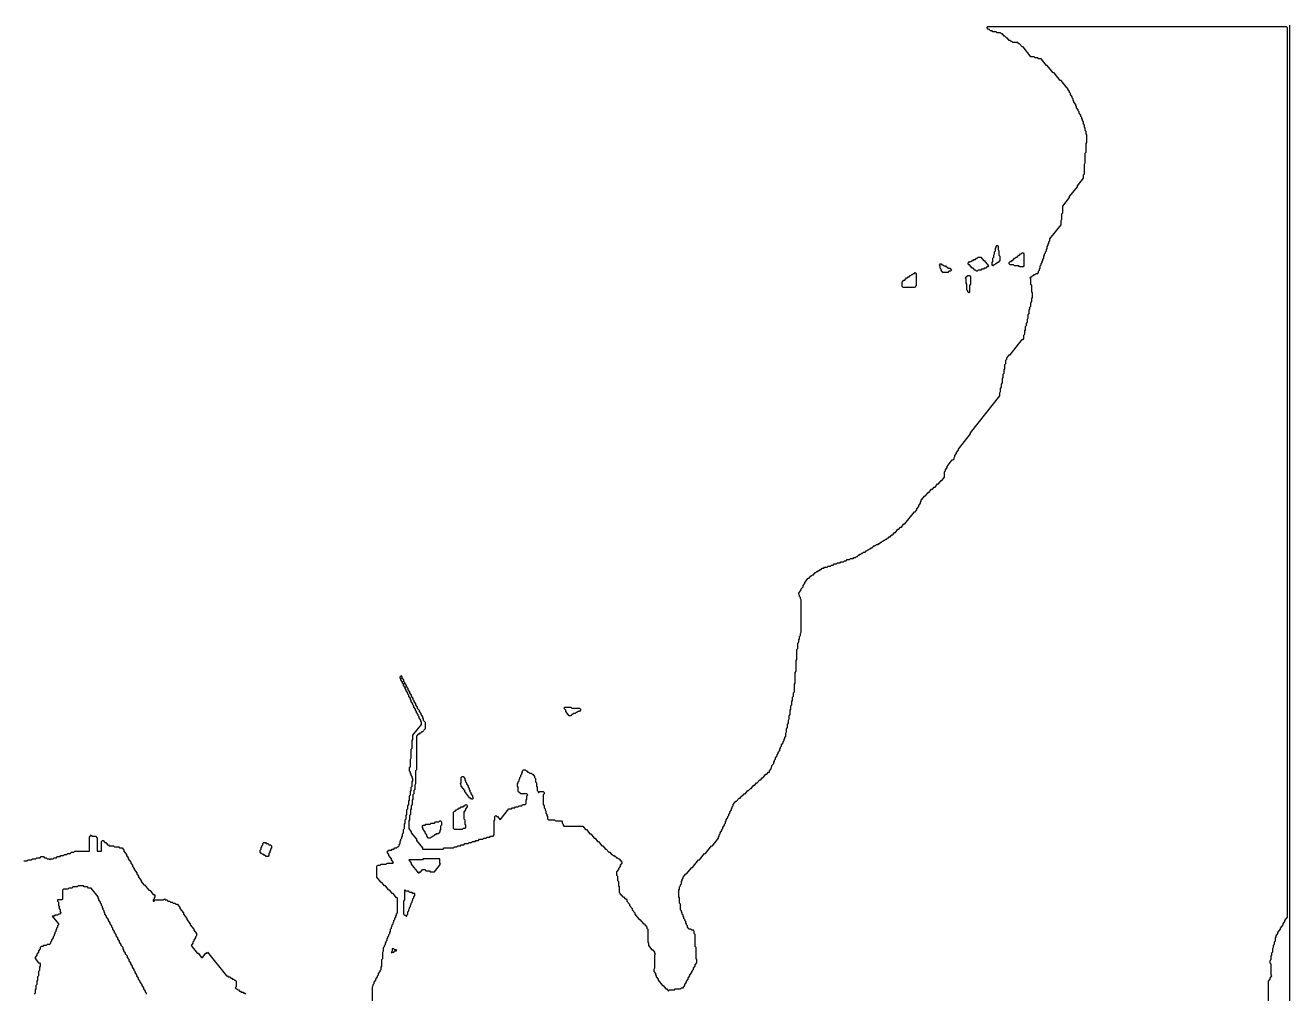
# Model space of a CAD drawing. Header units: metres. Extents: x 0 to 0.609, y 0 to 0.432.
# Drawn here: x 0.3279 to 0.6095, y 0.2159 to 0.4316 of the extents above; entities that cross this region are included whole.
import ezdxf

# ---------------------------------------------------------------- set-up
doc = ezdxf.new("R2010")
doc.units = ezdxf.units.M
doc.layers.add('Contours', color=7, linetype='Continuous')

msp = doc.modelspace()

# ---------------------------------------------------------------- linework, layer by layer
at = {"layer": 'Contours'}
for points in [[(0.18177, 0.00024), (0.60949, 0.00024), (0.60949, 0.4316)], [(0.40524, 0.21411), (0.40524, 0.21749), (0.40543, 0.21773), (0.40543, 0.21797), (0.40562, 0.21821), (0.40562, 0.21846), (0.40601, 0.21894), (0.40601, 0.21918), (0.40639, 0.21966), (0.40639, 0.2199), (0.40658, 0.22014), (0.40658, 0.22039), (0.40697, 0.22087), (0.40697, 0.22111), (0.40716, 0.22135), (0.40716, 0.22183), (0.40735, 0.22208), (0.40735, 0.22352), (0.40754, 0.22377), (0.40754, 0.22521), (0.40774, 0.22546), (0.40774, 0.22618), (0.40793, 0.22642), (0.40793, 0.22666), (0.40812, 0.2269), (0.40812, 0.22715), (0.40831, 0.22739), (0.40831, 0.22763), (0.4085, 0.22787), (0.4085, 0.22811), (0.4087, 0.22835), (0.4087, 0.22859), (0.40889, 0.22883), (0.40889, 0.22908), (0.40908, 0.22932), (0.40908, 0.22956), (0.40927, 0.2298), (0.40927, 0.23028), (0.40946, 0.23052), (0.40946, 0.23077), (0.40966, 0.23101), (0.40966, 0.23125), (0.40985, 0.23149), (0.40985, 0.23173), (0.41004, 0.23197), (0.41004, 0.23221), (0.41023, 0.23246), (0.41023, 0.2327), (0.41043, 0.23294), (0.41043, 0.23318), (0.41062, 0.23342), (0.41062, 0.23366), (0.41081, 0.2339), (0.41081, 0.23728), (0.41062, 0.23728), (0.40985, 0.23825), (0.40966, 0.23825), (0.40908, 0.23897), (0.40889, 0.23897), (0.40812, 0.23994), (0.40793, 0.23994), (0.40735, 0.24066), (0.40716, 0.24066), (0.4062, 0.24187), (0.4062, 0.24428), (0.40639, 0.24453), (0.40697, 0.24453), (0.40716, 0.24477), (0.40831, 0.24477), (0.4085, 0.24501), (0.40985, 0.24501), (0.40985, 0.24525), (0.40946, 0.24573), (0.40946, 0.24597), (0.40889, 0.2467), (0.40889, 0.24694), (0.4085, 0.24742), (0.40889, 0.2479), (0.40946, 0.2479), (0.40966, 0.24815), (0.41004, 0.24815), (0.41023, 0.24839), (0.41062, 0.24839), (0.41081, 0.24863), (0.411, 0.24863), (0.41119, 0.24887), (0.41119, 0.24911), (0.41139, 0.24935), (0.41139, 0.24984), (0.41158, 0.25008), (0.41158, 0.25032), (0.41177, 0.25056), (0.41177, 0.2508), (0.41196, 0.25104), (0.41196, 0.25153), (0.41216, 0.25177), (0.41216, 0.25249), (0.41235, 0.25273), (0.41235, 0.2537), (0.41254, 0.25394), (0.41254, 0.25466), (0.41273, 0.2549), (0.41273, 0.25563), (0.41292, 0.25587), (0.41292, 0.25684), (0.41312, 0.25708), (0.41312, 0.2578), (0.41331, 0.25804), (0.41331, 0.25877), (0.4135, 0.25901), (0.4135, 0.25997), (0.41369, 0.26022), (0.41369, 0.26094), (0.41388, 0.26118), (0.41388, 0.2619), (0.41408, 0.26215), (0.41408, 0.26311), (0.41427, 0.26335), (0.41427, 0.26384), (0.41408, 0.26408), (0.41408, 0.26432), (0.41388, 0.26456), (0.41388, 0.2648), (0.41369, 0.26504), (0.41369, 0.26528), (0.4135, 0.26553), (0.4135, 0.26625), (0.41369, 0.26649), (0.41369, 0.26818), (0.41388, 0.26842), (0.41388, 0.27035), (0.41408, 0.27059), (0.41408, 0.27228), (0.41427, 0.27253), (0.41427, 0.27349), (0.41619, 0.27591), (0.41619, 0.27639), (0.416, 0.27663), (0.416, 0.27687), (0.41561, 0.27735), (0.41561, 0.2776), (0.41542, 0.27784), (0.41542, 0.27808), (0.41504, 0.27856), (0.41504, 0.2788), (0.41485, 0.27904), (0.41485, 0.27928), (0.41446, 0.27977), (0.41446, 0.28001), (0.41427, 0.28025), (0.41427, 0.28049), (0.41388, 0.28097), (0.41388, 0.28122), (0.41369, 0.28146), (0.41369, 0.2817), (0.41331, 0.28218), (0.41331, 0.28242), (0.41312, 0.28266), (0.41312, 0.28291), (0.41273, 0.28339), (0.41273, 0.28363), (0.41254, 0.28387), (0.41254, 0.28411), (0.41273, 0.28435), (0.41312, 0.28387), (0.41312, 0.28363), (0.4135, 0.28315), (0.4135, 0.28291), (0.41388, 0.28242), (0.41388, 0.28218), (0.41427, 0.2817), (0.41427, 0.28146), (0.41446, 0.28122), (0.41446, 0.28097), (0.41485, 0.28049), (0.41485, 0.28025), (0.41523, 0.27977), (0.41523, 0.27953), (0.41561, 0.27904), (0.41561, 0.2788), (0.416, 0.27832), (0.416, 0.27808), (0.41638, 0.2776), (0.41638, 0.27735), (0.41657, 0.27711), (0.41657, 0.27687), (0.41696, 0.27639), (0.41696, 0.27494), (0.41638, 0.27422), (0.41619, 0.27422), (0.416, 0.27397), (0.41581, 0.27397), (0.41561, 0.27373), (0.41542, 0.27373), (0.41504, 0.27325), (0.41504, 0.26577), (0.41485, 0.26553), (0.41485, 0.26263), (0.41465, 0.26239), (0.41465, 0.26142), (0.41446, 0.26118), (0.41446, 0.26046), (0.41427, 0.26022), (0.41427, 0.25925), (0.41408, 0.25901), (0.41408, 0.25804), (0.41388, 0.2578), (0.41388, 0.25708), (0.41369, 0.25684), (0.41369, 0.25587), (0.4135, 0.25563), (0.4135, 0.25466), (0.41331, 0.25442), (0.41331, 0.25273), (0.41388, 0.25201), (0.41388, 0.25177), (0.41504, 0.25032), (0.41504, 0.25008), (0.41638, 0.24839), (0.41638, 0.24815), (0.42099, 0.24815), (0.42119, 0.24839), (0.4233, 0.24839), (0.42349, 0.24863), (0.42407, 0.24863), (0.42426, 0.24887), (0.42484, 0.24887), (0.42503, 0.24911), (0.42561, 0.24911), (0.4258, 0.24935), (0.42657, 0.24935), (0.42676, 0.24959), (0.42733, 0.24959), (0.42753, 0.24984), (0.4281, 0.24984), (0.4283, 0.25008), (0.42887, 0.25008), (0.42906, 0.25032), (0.42983, 0.25032), (0.43002, 0.25056), (0.4306, 0.25056), (0.43079, 0.2508), (0.43137, 0.2508), (0.43156, 0.25104), (0.43214, 0.25104), (0.43233, 0.25128), (0.43233, 0.25442), (0.43252, 0.25466), (0.43252, 0.25539), (0.43271, 0.25563), (0.43291, 0.25539), (0.4331, 0.25539), (0.43368, 0.25466), (0.4356, 0.25708), (0.43617, 0.25708), (0.43637, 0.25732), (0.43694, 0.25732), (0.43713, 0.25756), (0.43771, 0.25756), (0.4379, 0.2578), (0.43848, 0.2578), (0.43867, 0.25804), (0.43925, 0.25804), (0.43944, 0.25828), (0.43944, 0.25901), (0.43963, 0.25925), (0.43963, 0.25997), (0.43982, 0.26022), (0.43963, 0.26046), (0.43829, 0.26046), (0.43809, 0.2607), (0.4379, 0.2607), (0.43771, 0.26094), (0.43771, 0.2619), (0.43752, 0.26215), (0.43752, 0.26263), (0.43771, 0.26287), (0.43771, 0.26311), (0.4379, 0.26335), (0.4379, 0.26359), (0.43809, 0.26384), (0.43809, 0.26408), (0.43829, 0.26432), (0.43829, 0.26456), (0.43848, 0.2648), (0.43848, 0.26504), (0.43867, 0.26528), (0.43867, 0.26553), (0.43886, 0.26577), (0.43925, 0.26577), (0.43944, 0.26553), (0.43963, 0.26553), (0.43982, 0.26528), (0.44002, 0.26528), (0.44021, 0.26504), (0.44059, 0.26504), (0.44078, 0.2648), (0.44098, 0.2648), (0.44136, 0.26432), (0.44136, 0.26408), (0.44155, 0.26384), (0.44155, 0.26311), (0.44175, 0.26287), (0.44175, 0.26215), (0.44194, 0.2619), (0.44194, 0.26118), (0.44213, 0.26094), (0.44213, 0.2607), (0.44232, 0.2607), (0.44251, 0.26094), (0.44328, 0.26094), (0.44347, 0.2607), (0.44347, 0.26046), (0.44328, 0.26022), (0.44328, 0.25804), (0.44347, 0.2578), (0.44347, 0.25732), (0.44367, 0.25708), (0.44367, 0.25684), (0.44386, 0.25659), (0.44386, 0.25611), (0.44405, 0.25587), (0.44405, 0.25563), (0.44424, 0.25539), (0.44424, 0.2549), (0.44444, 0.25466), (0.44578, 0.25466), (0.44597, 0.25442), (0.44732, 0.25442), (0.44751, 0.25418), (0.44751, 0.25394), (0.4477, 0.2537), (0.4477, 0.25346), (0.44789, 0.25321), (0.45212, 0.25321), (0.4527, 0.25249), (0.45289, 0.25249), (0.45366, 0.25153), (0.45385, 0.25153), (0.45462, 0.25056), (0.45481, 0.25056), (0.45539, 0.24984), (0.45558, 0.24984), (0.45635, 0.24887), (0.45654, 0.24887), (0.45712, 0.24815), (0.45731, 0.24815), (0.45789, 0.24742), (0.45808, 0.24742), (0.45846, 0.24694), (0.45865, 0.24694), (0.45885, 0.2467), (0.45904, 0.2467), (0.45923, 0.24646), (0.45942, 0.24646), (0.45962, 0.24621), (0.45981, 0.24621), (0.46, 0.24597), (0.46019, 0.24597), (0.46077, 0.24525), (0.46077, 0.24501), (0.46038, 0.24453), (0.46038, 0.24428), (0.46, 0.2438), (0.46, 0.24356), (0.45962, 0.24308), (0.45962, 0.24235), (0.45981, 0.24211), (0.45981, 0.24115), (0.46, 0.2409), (0.46, 0.23994), (0.46019, 0.2397), (0.46019, 0.23849), (0.46038, 0.23825), (0.46038, 0.23801), (0.46058, 0.23801), (0.46096, 0.23752), (0.46115, 0.23752), (0.46154, 0.23704), (0.46173, 0.23704), (0.46192, 0.2368), (0.46192, 0.23656), (0.4625, 0.23584), (0.4625, 0.23559), (0.46307, 0.23487), (0.46307, 0.23463), (0.46365, 0.2339), (0.46365, 0.23366), (0.46461, 0.23246), (0.4648, 0.23246), (0.46557, 0.23149), (0.46576, 0.23149), (0.46634, 0.23077), (0.46634, 0.23052), (0.46653, 0.23028), (0.46653, 0.22739), (0.46672, 0.22715), (0.46672, 0.22666), (0.46749, 0.2257), (0.46769, 0.2257), (0.46807, 0.22521), (0.46807, 0.22497), (0.46826, 0.22473), (0.46807, 0.22449), (0.46807, 0.22159), (0.46788, 0.22135), (0.46788, 0.22087), (0.46826, 0.22039), (0.46826, 0.22014), (0.46845, 0.2199), (0.46845, 0.21966), (0.46884, 0.21918), (0.46884, 0.21894), (0.4698, 0.21773), (0.46999, 0.21773), (0.47057, 0.21701), (0.47076, 0.21701), (0.47114, 0.21652), (0.47134, 0.21677), (0.47249, 0.21677), (0.47268, 0.21701), (0.47383, 0.21701), (0.47403, 0.21725), (0.47441, 0.21725), (0.47479, 0.21773), (0.47479, 0.21797), (0.47518, 0.21846), (0.47518, 0.2187), (0.47556, 0.21918), (0.47556, 0.21942), (0.47595, 0.2199), (0.47595, 0.22014), (0.47633, 0.22063), (0.47633, 0.22087), (0.47672, 0.22135), (0.47672, 0.22159), (0.4771, 0.22208), (0.4771, 0.22232), (0.47748, 0.2228), (0.47748, 0.22352), (0.47729, 0.22377), (0.47729, 0.22618), (0.4771, 0.22642), (0.4771, 0.22908), (0.47691, 0.22932), (0.47691, 0.2298), (0.47672, 0.23004), (0.47633, 0.23004), (0.47614, 0.23028), (0.47576, 0.23028), (0.47537, 0.23077), (0.47537, 0.23101), (0.47518, 0.23125), (0.47518, 0.23149), (0.47499, 0.23173), (0.47499, 0.23197), (0.47479, 0.23221), (0.47479, 0.23246), (0.4746, 0.2327), (0.4746, 0.23294), (0.47441, 0.23318), (0.47441, 0.23342), (0.47422, 0.23366), (0.47422, 0.2339), (0.47403, 0.23415), (0.47403, 0.23439), (0.47383, 0.23463), (0.47383, 0.23584), (0.47364, 0.23608), (0.47364, 0.23728), (0.47345, 0.23752), (0.47345, 0.23897), (0.47364, 0.23921), (0.47364, 0.2397), (0.47383, 0.23994), (0.47383, 0.24018), (0.47403, 0.24042), (0.47403, 0.2409), (0.47422, 0.24115), (0.47422, 0.24139), (0.47441, 0.24163), (0.47441, 0.24187), (0.47499, 0.24259), (0.47518, 0.24259), (0.47633, 0.24404), (0.47652, 0.24404), (0.47787, 0.24573), (0.47806, 0.24573), (0.47921, 0.24718), (0.47941, 0.24718), (0.48075, 0.24887), (0.48094, 0.24887), (0.48229, 0.25056), (0.48229, 0.2508), (0.48248, 0.25104), (0.48248, 0.25128), (0.48267, 0.25153), (0.48267, 0.25177), (0.48306, 0.25225), (0.48306, 0.25249), (0.48325, 0.25273), (0.48325, 0.25297), (0.48363, 0.25346), (0.48363, 0.2537), (0.48383, 0.25394), (0.48383, 0.25418), (0.48402, 0.25442), (0.48402, 0.25466), (0.4844, 0.25515), (0.4844, 0.25539), (0.48459, 0.25563), (0.48459, 0.25587), (0.48479, 0.25611), (0.48479, 0.25635), (0.48517, 0.25684), (0.48517, 0.25708), (0.48536, 0.25732), (0.48536, 0.25756), (0.48556, 0.2578), (0.48556, 0.25804), (0.48613, 0.25877), (0.48632, 0.25877), (0.4869, 0.25949), (0.48709, 0.25949), (0.48748, 0.25997), (0.48767, 0.25997), (0.48805, 0.26046), (0.48825, 0.26046), (0.48882, 0.26118), (0.48901, 0.26118), (0.4894, 0.26166), (0.48959, 0.26166), (0.49017, 0.26239), (0.49036, 0.26239), (0.49074, 0.26287), (0.49094, 0.26287), (0.49151, 0.26359), (0.4917, 0.26359), (0.49209, 0.26408), (0.49228, 0.26408), (0.49286, 0.2648), (0.49305, 0.2648), (0.49343, 0.26528), (0.49363, 0.26528), (0.49363, 0.26553), (0.49401, 0.26601), (0.49401, 0.26625), (0.4942, 0.26649), (0.4942, 0.26673), (0.49459, 0.26722), (0.49459, 0.26746), (0.49478, 0.2677), (0.49478, 0.26794), (0.49497, 0.26818), (0.49497, 0.26842), (0.49535, 0.26891), (0.49535, 0.26915), (0.49555, 0.26939), (0.49555, 0.26963), (0.49593, 0.27011), (0.49593, 0.27035), (0.49612, 0.27059), (0.49612, 0.27084), (0.49632, 0.27108), (0.49632, 0.27132), (0.4967, 0.2718), (0.4967, 0.27204), (0.49689, 0.27228), (0.49689, 0.27253), (0.49708, 0.27277), (0.49708, 0.27301), (0.49728, 0.27325), (0.49728, 0.27397), (0.49747, 0.27422), (0.49747, 0.27494), (0.49766, 0.27518), (0.49766, 0.27591), (0.49785, 0.27615), (0.49785, 0.27687), (0.49804, 0.27711), (0.49804, 0.27784), (0.49824, 0.27808), (0.49824, 0.27904), (0.49843, 0.27928), (0.49843, 0.28001), (0.49862, 0.28025), (0.49862, 0.28097), (0.49881, 0.28122), (0.49881, 0.28194), (0.49901, 0.28218), (0.49901, 0.28291), (0.4992, 0.28315), (0.4992, 0.28484), (0.49939, 0.28508), (0.49939, 0.28749), (0.49958, 0.28773), (0.49958, 0.29015), (0.49977, 0.29039), (0.49977, 0.29256), (0.49997, 0.2928), (0.49997, 0.29401), (0.50016, 0.29425), (0.50016, 0.29473), (0.50035, 0.29497), (0.50035, 0.29546), (0.50054, 0.2957), (0.50054, 0.29618), (0.50073, 0.29642), (0.50073, 0.30366), (0.50054, 0.30391), (0.50054, 0.30415), (0.50035, 0.30439), (0.50035, 0.30463), (0.50016, 0.30487), (0.50016, 0.30511), (0.50073, 0.30584), (0.50073, 0.30608), (0.50112, 0.30656), (0.50112, 0.3068), (0.5015, 0.30729), (0.5015, 0.30753), (0.50227, 0.30849), (0.50246, 0.30849), (0.50285, 0.30898), (0.50304, 0.30898), (0.50323, 0.30922), (0.50342, 0.30922), (0.50381, 0.3097), (0.504, 0.3097), (0.50419, 0.30994), (0.50439, 0.30994), (0.50458, 0.31018), (0.50477, 0.31018), (0.50496, 0.31042), (0.50515, 0.31042), (0.50535, 0.31067), (0.50573, 0.31067), (0.50592, 0.31091), (0.5065, 0.31091), (0.50669, 0.31115), (0.50727, 0.31115), (0.50746, 0.31139), (0.50784, 0.31139), (0.50804, 0.31163), (0.50861, 0.31163), (0.5088, 0.31187), (0.50938, 0.31187), (0.50957, 0.31211), (0.51015, 0.31211), (0.51034, 0.31235), (0.51073, 0.31235), (0.51092, 0.3126), (0.51149, 0.3126), (0.51169, 0.31284), (0.51226, 0.31284), (0.51246, 0.31308), (0.51284, 0.31308), (0.51303, 0.31332), (0.51322, 0.31332), (0.51342, 0.31356), (0.51361, 0.31356), (0.5138, 0.3138), (0.51399, 0.3138), (0.51419, 0.31404), (0.51438, 0.31404), (0.51457, 0.31429), (0.51495, 0.31429), (0.51515, 0.31453), (0.51534, 0.31453), (0.51553, 0.31477), (0.51572, 0.31477), (0.51591, 0.31501), (0.51611, 0.31501), (0.5163, 0.31525), (0.51649, 0.31525), (0.51668, 0.31549), (0.51688, 0.31549), (0.51707, 0.31573), (0.51726, 0.31573), (0.51745, 0.31598), (0.51784, 0.31598), (0.51803, 0.31622), (0.51822, 0.31622), (0.51841, 0.31646), (0.5186, 0.31646), (0.5188, 0.3167), (0.51899, 0.3167), (0.51918, 0.31694), (0.51937, 0.31694), (0.51957, 0.31718), (0.51976, 0.31718), (0.51995, 0.31742), (0.52014, 0.31742), (0.52033, 0.31767), (0.52053, 0.31767), (0.52091, 0.31815), (0.5211, 0.31815), (0.52149, 0.31863), (0.52168, 0.31863), (0.52226, 0.31936), (0.52245, 0.31936), (0.52283, 0.31984), (0.52302, 0.31984), (0.5236, 0.32056), (0.52379, 0.32056), (0.52591, 0.32322), (0.5261, 0.32322), (0.52648, 0.3237), (0.52648, 0.32394), (0.52687, 0.32442), (0.52687, 0.32467), (0.52725, 0.32515), (0.52725, 0.32539), (0.52744, 0.32563), (0.52744, 0.32587), (0.52821, 0.32684), (0.5284, 0.32684), (0.52898, 0.32756), (0.52917, 0.32756), (0.52975, 0.32829), (0.52994, 0.32829), (0.53033, 0.32877), (0.53052, 0.32877), (0.53109, 0.32949), (0.53129, 0.32949), (0.53186, 0.33022), (0.53205, 0.33022), (0.53263, 0.33094), (0.53263, 0.33215), (0.53282, 0.33239), (0.53282, 0.33263), (0.53321, 0.33311), (0.53321, 0.33336), (0.53436, 0.3348), (0.53455, 0.3348), (0.53474, 0.33505), (0.53474, 0.33529), (0.53494, 0.33553), (0.53494, 0.33577), (0.53532, 0.33625), (0.53532, 0.33649), (0.53571, 0.33698), (0.53571, 0.33722), (0.5384, 0.3406), (0.5384, 0.34084), (0.54493, 0.34905), (0.54493, 0.34977), (0.54512, 0.35001), (0.54512, 0.35074), (0.54531, 0.35098), (0.54531, 0.3517), (0.5455, 0.35194), (0.5455, 0.35291), (0.5457, 0.35315), (0.5457, 0.35387), (0.54589, 0.35411), (0.54589, 0.35484), (0.54608, 0.35508), (0.54608, 0.35605), (0.54627, 0.35629), (0.54627, 0.35701), (0.54647, 0.35725), (0.54647, 0.35749), (0.54704, 0.35822), (0.54723, 0.35822), (0.54992, 0.3616), (0.55012, 0.3616), (0.55031, 0.36184), (0.55031, 0.36256), (0.5505, 0.3628), (0.5505, 0.36353), (0.55069, 0.36377), (0.55069, 0.36449), (0.55089, 0.36474), (0.55089, 0.36522), (0.55108, 0.36546), (0.55108, 0.36618), (0.55127, 0.36643), (0.55127, 0.36715), (0.55146, 0.36739), (0.55146, 0.36812), (0.55165, 0.36836), (0.55165, 0.36884), (0.55185, 0.36908), (0.55185, 0.3698), (0.55204, 0.37005), (0.55204, 0.37077), (0.55223, 0.37101), (0.55223, 0.37198), (0.55204, 0.37222), (0.55204, 0.37367), (0.55185, 0.37391), (0.55185, 0.37512), (0.55165, 0.37536), (0.55185, 0.3756), (0.55204, 0.3756), (0.55223, 0.37584), (0.55242, 0.37584), (0.55261, 0.37608), (0.55281, 0.37608), (0.553, 0.37632), (0.55338, 0.37632), (0.55358, 0.37656), (0.55358, 0.37681), (0.55377, 0.37705), (0.55377, 0.37729), (0.55396, 0.37753), (0.55396, 0.37801), (0.55415, 0.37825), (0.55415, 0.37849), (0.55434, 0.37874), (0.55434, 0.37898), (0.55454, 0.37922), (0.55454, 0.37946), (0.55473, 0.3797), (0.55473, 0.38018), (0.55492, 0.38043), (0.55492, 0.38067), (0.55511, 0.38091), (0.55511, 0.38115), (0.5553, 0.38139), (0.5553, 0.38163), (0.5555, 0.38187), (0.5555, 0.38236), (0.55569, 0.3826), (0.55569, 0.38284), (0.55588, 0.38308), (0.55588, 0.38332), (0.55607, 0.38356), (0.55607, 0.38405), (0.55857, 0.38718), (0.55857, 0.38815), (0.55876, 0.38839), (0.55876, 0.3896), (0.55896, 0.38984), (0.55896, 0.39129), (0.56049, 0.39322), (0.56049, 0.39346), (0.56222, 0.39563), (0.56222, 0.39587), (0.56357, 0.39756), (0.56357, 0.39829), (0.56376, 0.39853), (0.56376, 0.4007), (0.56395, 0.40094), (0.56395, 0.40312), (0.56414, 0.40336), (0.56414, 0.40529), (0.56434, 0.40553), (0.56434, 0.40722), (0.56414, 0.40746), (0.56414, 0.40794), (0.56395, 0.40819), (0.56395, 0.40867), (0.56376, 0.40891), (0.56376, 0.40939), (0.56357, 0.40963), (0.56357, 0.41012), (0.56337, 0.41036), (0.56337, 0.4106), (0.56318, 0.41084), (0.56318, 0.41108), (0.56299, 0.41132), (0.56299, 0.41156), (0.56261, 0.41205), (0.56261, 0.41229), (0.56241, 0.41253), (0.56241, 0.41277), (0.56203, 0.41325), (0.56203, 0.4135), (0.56184, 0.41374), (0.56184, 0.41398), (0.56145, 0.41446), (0.56145, 0.4147), (0.56126, 0.41494), (0.56126, 0.41519), (0.56107, 0.41543), (0.56107, 0.41567), (0.56068, 0.41615), (0.56068, 0.41639), (0.56049, 0.41663), (0.56049, 0.41688), (0.56011, 0.41736), (0.56011, 0.4176), (0.55992, 0.4176), (0.55857, 0.41929), (0.55838, 0.41929), (0.55703, 0.42098), (0.55684, 0.42098), (0.5555, 0.42267), (0.5553, 0.42267), (0.55415, 0.42412), (0.55358, 0.42412), (0.55338, 0.42436), (0.55281, 0.42436), (0.55261, 0.4246), (0.55185, 0.4246), (0.55012, 0.42677), (0.54992, 0.42677), (0.54935, 0.4275), (0.54916, 0.4275), (0.54896, 0.42774), (0.54781, 0.42774), (0.54762, 0.42798), (0.54743, 0.42798), (0.54723, 0.42822), (0.54704, 0.42822), (0.54666, 0.4287), (0.54647, 0.4287), (0.54608, 0.42919), (0.54589, 0.42919), (0.5455, 0.42967), (0.54531, 0.42967), (0.54512, 0.42991), (0.54435, 0.42991), (0.54416, 0.43015), (0.54339, 0.43015), (0.5432, 0.43039), (0.54281, 0.43039), (0.54262, 0.43063), (0.54243, 0.43063), (0.54205, 0.43112), (0.54224, 0.43136), (0.60872, 0.43136), (0.60891, 0.43112), (0.60891, 0.23294), (0.60834, 0.23221), (0.60834, 0.23197), (0.60795, 0.23149), (0.60795, 0.23125), (0.60738, 0.23052), (0.60738, 0.23028), (0.6068, 0.22956), (0.6068, 0.22932), (0.60642, 0.22883), (0.60642, 0.22859), (0.60622, 0.22835), (0.60622, 0.22763), (0.60603, 0.22739), (0.60603, 0.2269), (0.60584, 0.22666), (0.60584, 0.22618), (0.60565, 0.22594), (0.60565, 0.22521), (0.60545, 0.22497), (0.60545, 0.22449), (0.60526, 0.22425), (0.60526, 0.22352), (0.60507, 0.22328), (0.60507, 0.2228), (0.60526, 0.22256), (0.60526, 0.22014), (0.60545, 0.2199), (0.60507, 0.21942), (0.60507, 0.21918), (0.60469, 0.2187), (0.60469, 0.21218)], [(0.54416, 0.38236), (0.54435, 0.3826), (0.54454, 0.38236), (0.54454, 0.38163), (0.54474, 0.38139), (0.54474, 0.38043), (0.54493, 0.38018), (0.54493, 0.37922), (0.54454, 0.37874), (0.54435, 0.37874), (0.54416, 0.37849), (0.54397, 0.37849), (0.54378, 0.37825), (0.54358, 0.37825), (0.54339, 0.37801), (0.5432, 0.37825), (0.5432, 0.37874), (0.54339, 0.37898), (0.54339, 0.3797), (0.54358, 0.37994), (0.54358, 0.38043), (0.54378, 0.38067), (0.54378, 0.38115), (0.54397, 0.38139), (0.54397, 0.38187), (0.54416, 0.38212), (0.54416, 0.38236)], [(0.54973, 0.38067), (0.54992, 0.38091), (0.55012, 0.38091), (0.55031, 0.38067), (0.55031, 0.37801), (0.55012, 0.37777), (0.54935, 0.37777), (0.54916, 0.37801), (0.5482, 0.37801), (0.548, 0.37825), (0.54723, 0.37825), (0.54704, 0.37849), (0.54704, 0.37874), (0.54723, 0.37898), (0.54743, 0.37898), (0.54762, 0.37922), (0.54781, 0.37922), (0.5482, 0.3797), (0.54839, 0.3797), (0.54858, 0.37994), (0.54877, 0.37994), (0.54916, 0.38043), (0.54935, 0.38043), (0.54954, 0.38067), (0.54973, 0.38067)], [(0.53148, 0.37825), (0.53167, 0.37849), (0.53186, 0.37849), (0.53205, 0.37825), (0.53225, 0.37825), (0.53244, 0.37801), (0.53282, 0.37801), (0.53302, 0.37777), (0.53321, 0.37777), (0.5334, 0.37753), (0.53378, 0.37753), (0.53417, 0.37705), (0.53398, 0.37681), (0.53359, 0.37681), (0.5334, 0.37656), (0.53225, 0.37656), (0.53186, 0.37705), (0.53186, 0.37729), (0.53167, 0.37753), (0.53167, 0.37801), (0.53148, 0.37825)], [(0.53993, 0.3797), (0.54012, 0.37994), (0.5407, 0.37994), (0.54128, 0.37922), (0.54147, 0.37922), (0.54243, 0.37801), (0.54224, 0.37777), (0.54205, 0.37777), (0.54185, 0.37753), (0.54147, 0.37753), (0.54128, 0.37729), (0.54089, 0.37729), (0.5407, 0.37705), (0.54012, 0.37705), (0.53993, 0.37681), (0.53974, 0.37681), (0.53955, 0.37705), (0.53936, 0.37705), (0.53897, 0.37753), (0.53878, 0.37753), (0.5382, 0.37825), (0.53801, 0.37825), (0.53782, 0.37849), (0.5382, 0.37898), (0.53859, 0.37898), (0.53878, 0.37922), (0.53897, 0.37922), (0.53916, 0.37946), (0.53955, 0.37946), (0.53974, 0.3797), (0.53993, 0.3797)], [(0.52591, 0.37632), (0.5261, 0.37656), (0.52629, 0.37632), (0.52629, 0.37367), (0.52591, 0.37318), (0.52341, 0.37318), (0.52322, 0.37343), (0.52322, 0.37439), (0.5236, 0.37487), (0.52379, 0.37487), (0.52418, 0.37536), (0.52437, 0.37536), (0.52456, 0.3756), (0.52475, 0.3756), (0.52495, 0.37584), (0.52514, 0.37584), (0.52533, 0.37608), (0.52552, 0.37608), (0.52571, 0.37632), (0.52591, 0.37632)], [(0.53763, 0.3756), (0.53782, 0.37584), (0.5382, 0.37584), (0.5384, 0.3756), (0.5384, 0.37391), (0.5382, 0.37367), (0.5382, 0.37222), (0.53801, 0.37198), (0.53782, 0.37222), (0.53782, 0.37246), (0.53763, 0.3727), (0.53763, 0.37391), (0.53743, 0.37415), (0.53743, 0.37512), (0.53724, 0.37536), (0.53743, 0.3756), (0.53763, 0.3756)], [(0.41139, 0.28653), (0.41158, 0.28677), (0.41177, 0.28653), (0.41177, 0.28629), (0.41158, 0.28604), (0.41139, 0.28629), (0.41139, 0.28653)], [(0.41158, 0.28604), (0.41177, 0.28629), (0.41216, 0.2858), (0.41216, 0.28556), (0.41196, 0.28532), (0.41158, 0.2858), (0.41158, 0.28604)], [(0.41196, 0.28532), (0.41216, 0.28556), (0.41235, 0.28532), (0.41235, 0.28508), (0.41216, 0.28484), (0.41196, 0.28508), (0.41196, 0.28532)], [(0.41216, 0.28484), (0.41235, 0.28508), (0.41273, 0.2846), (0.41273, 0.28435), (0.41254, 0.28411), (0.41216, 0.2846), (0.41216, 0.28484)], [(0.44789, 0.27953), (0.44809, 0.27977), (0.44943, 0.27977), (0.44962, 0.27953), (0.45135, 0.27953), (0.45155, 0.27928), (0.45155, 0.27904), (0.45135, 0.2788), (0.45097, 0.2788), (0.45078, 0.27856), (0.45058, 0.27856), (0.45039, 0.27832), (0.45001, 0.27832), (0.44982, 0.27808), (0.44962, 0.27808), (0.44943, 0.27784), (0.44905, 0.27784), (0.44828, 0.2788), (0.44828, 0.27904), (0.44789, 0.27953)], [(0.42503, 0.26408), (0.42522, 0.26432), (0.42541, 0.26432), (0.4258, 0.26384), (0.4258, 0.26359), (0.42599, 0.26335), (0.42599, 0.26311), (0.42618, 0.26287), (0.42618, 0.26263), (0.42657, 0.26215), (0.42657, 0.2619), (0.42676, 0.26166), (0.42676, 0.26142), (0.42695, 0.26118), (0.42695, 0.26094), (0.42714, 0.2607), (0.42714, 0.26046), (0.42753, 0.25997), (0.42753, 0.25973), (0.42772, 0.25949), (0.42753, 0.25925), (0.42733, 0.25925), (0.42714, 0.25949), (0.42695, 0.25949), (0.4258, 0.26094), (0.4258, 0.26118), (0.42503, 0.26215), (0.42503, 0.26239), (0.42484, 0.26263), (0.42503, 0.26287), (0.42503, 0.26408)], [(0.4258, 0.2578), (0.42599, 0.25804), (0.42618, 0.25804), (0.42637, 0.2578), (0.42637, 0.25756), (0.42599, 0.25708), (0.42599, 0.25684), (0.42561, 0.25635), (0.42561, 0.2549), (0.4258, 0.25466), (0.4258, 0.2537), (0.42599, 0.25346), (0.42599, 0.25297), (0.4258, 0.25273), (0.42541, 0.25273), (0.42522, 0.25249), (0.42349, 0.25249), (0.4233, 0.25273), (0.4233, 0.25635), (0.42349, 0.25659), (0.42368, 0.25659), (0.42388, 0.25684), (0.42407, 0.25684), (0.42426, 0.25708), (0.42445, 0.25708), (0.42464, 0.25732), (0.42484, 0.25732), (0.42503, 0.25756), (0.42541, 0.25756), (0.42561, 0.2578), (0.4258, 0.2578)], [(0.42003, 0.25418), (0.42023, 0.25442), (0.42042, 0.25442), (0.42061, 0.25418), (0.42061, 0.25346), (0.42042, 0.25321), (0.42042, 0.25249), (0.42023, 0.25225), (0.42023, 0.25201), (0.41984, 0.25153), (0.41946, 0.25153), (0.41926, 0.25128), (0.41907, 0.25128), (0.41888, 0.25104), (0.41869, 0.25104), (0.4185, 0.2508), (0.4183, 0.2508), (0.41811, 0.25056), (0.41773, 0.25056), (0.41734, 0.25104), (0.41734, 0.25128), (0.41696, 0.25177), (0.41696, 0.25201), (0.41657, 0.25249), (0.41657, 0.25273), (0.41638, 0.25297), (0.41638, 0.25321), (0.41657, 0.25346), (0.41696, 0.25346), (0.41715, 0.2537), (0.41811, 0.2537), (0.4183, 0.25394), (0.41907, 0.25394), (0.41926, 0.25418), (0.42003, 0.25418)], [(0.32761, 0.24549), (0.32838, 0.24549), (0.32857, 0.24573), (0.32934, 0.24573), (0.32953, 0.24597), (0.3303, 0.24597), (0.33049, 0.24621), (0.33126, 0.24621), (0.33145, 0.24646), (0.33203, 0.24646), (0.33222, 0.24621), (0.33261, 0.24621), (0.3328, 0.24597), (0.33318, 0.24597), (0.33337, 0.24573), (0.33357, 0.24597), (0.33414, 0.24597), (0.33434, 0.24621), (0.33491, 0.24621), (0.3351, 0.24646), (0.33568, 0.24646), (0.33587, 0.2467), (0.33645, 0.2467), (0.33664, 0.24694), (0.33722, 0.24694), (0.33741, 0.24718), (0.33799, 0.24718), (0.33818, 0.24742), (0.33875, 0.24742), (0.33895, 0.24766), (0.34221, 0.24766), (0.34221, 0.2508), (0.3426, 0.25128), (0.34279, 0.25104), (0.34356, 0.25104), (0.34394, 0.25056), (0.34394, 0.24766), (0.3449, 0.24766), (0.3449, 0.24984), (0.3451, 0.25008), (0.34529, 0.25008), (0.34567, 0.24959), (0.34586, 0.24959), (0.34625, 0.24911), (0.34644, 0.24911), (0.34663, 0.24887), (0.34759, 0.24887), (0.34779, 0.24863), (0.34875, 0.24863), (0.34894, 0.24839), (0.34952, 0.24839), (0.3499, 0.2479), (0.3499, 0.24766), (0.35048, 0.24694), (0.35048, 0.2467), (0.35086, 0.24621), (0.35086, 0.24597), (0.35144, 0.24525), (0.35144, 0.24501), (0.35182, 0.24453), (0.35182, 0.24428), (0.35221, 0.2438), (0.35221, 0.24356), (0.35278, 0.24284), (0.35278, 0.24259), (0.35317, 0.24211), (0.35317, 0.24187), (0.35374, 0.24115), (0.35374, 0.2409), (0.35432, 0.24018), (0.35451, 0.24018), (0.35547, 0.23897), (0.35566, 0.23897), (0.35643, 0.23801), (0.35662, 0.23801), (0.35682, 0.23777), (0.35682, 0.23752), (0.35662, 0.23728), (0.35662, 0.23704), (0.35643, 0.2368), (0.35643, 0.23656), (0.35662, 0.23656), (0.35682, 0.2368), (0.35874, 0.2368), (0.35893, 0.23704), (0.35912, 0.2368), (0.35951, 0.2368), (0.3597, 0.23656), (0.36008, 0.23656), (0.36028, 0.23632), (0.36066, 0.23632), (0.36085, 0.23608), (0.36124, 0.23608), (0.36143, 0.23584), (0.36181, 0.23584), (0.36239, 0.23511), (0.36239, 0.23487), (0.36316, 0.2339), (0.36316, 0.23366), (0.36393, 0.2327), (0.36393, 0.23246), (0.36469, 0.23149), (0.36469, 0.23125), (0.36546, 0.23028), (0.36546, 0.23004), (0.36604, 0.22932), (0.36604, 0.22883), (0.36585, 0.22859), (0.36585, 0.22835), (0.36546, 0.22787), (0.36546, 0.22763), (0.36527, 0.22739), (0.36527, 0.22715), (0.36489, 0.22666), (0.36623, 0.22497), (0.36642, 0.22497), (0.36719, 0.22401), (0.36738, 0.22401), (0.36815, 0.22497), (0.36835, 0.22497), (0.36854, 0.22521), (0.37276, 0.2199), (0.37296, 0.2199), (0.37315, 0.21966), (0.37353, 0.21966), (0.37373, 0.21942), (0.37392, 0.21942), (0.37411, 0.21918), (0.3743, 0.21918), (0.37449, 0.21894), (0.37469, 0.21894), (0.37488, 0.2187), (0.37488, 0.21749), (0.37469, 0.21725), (0.37488, 0.21701), (0.37507, 0.21701), (0.37526, 0.21677), (0.37545, 0.21677), (0.37565, 0.21652), (0.37584, 0.21652), (0.37603, 0.21628), (0.37642, 0.21628), (0.37661, 0.21604), (0.3768, 0.21604), (0.37699, 0.2158)], [(0.38084, 0.24935), (0.38103, 0.24959), (0.38141, 0.24959), (0.3816, 0.24935), (0.38199, 0.24935), (0.38218, 0.24911), (0.38256, 0.24911), (0.38276, 0.24887), (0.38276, 0.24839), (0.38256, 0.24815), (0.38256, 0.2479), (0.38237, 0.24766), (0.38237, 0.24742), (0.38218, 0.24718), (0.38218, 0.2467), (0.38199, 0.24646), (0.3816, 0.24646), (0.38141, 0.2467), (0.38122, 0.2467), (0.38103, 0.24694), (0.38084, 0.24694), (0.38064, 0.24718), (0.38045, 0.24718), (0.38026, 0.24742), (0.38026, 0.2479), (0.38045, 0.24815), (0.38045, 0.24839), (0.38064, 0.24863), (0.38064, 0.24887), (0.38084, 0.24911), (0.38084, 0.24935)], [(0.41657, 0.24597), (0.41638, 0.24573), (0.41331, 0.24573), (0.41388, 0.24501), (0.41388, 0.24477), (0.41542, 0.24284), (0.41561, 0.24284), (0.41581, 0.24308), (0.416, 0.24308), (0.41638, 0.24356), (0.41696, 0.24356), (0.41715, 0.24332), (0.41792, 0.24332), (0.41811, 0.24308), (0.41907, 0.24308), (0.42042, 0.24477), (0.42023, 0.24501), (0.42023, 0.24597), (0.41657, 0.24597)], [(0.3549, 0.2158), (0.3549, 0.21604), (0.3547, 0.21628), (0.3547, 0.21652), (0.35432, 0.21701), (0.35432, 0.21725), (0.35393, 0.21773), (0.35393, 0.21797), (0.35355, 0.21846), (0.35355, 0.2187), (0.35317, 0.21918), (0.35317, 0.21942), (0.35278, 0.2199), (0.35278, 0.22014), (0.3524, 0.22063), (0.3524, 0.22087), (0.35221, 0.22111), (0.35221, 0.22135), (0.35182, 0.22183), (0.35182, 0.22208), (0.35144, 0.22256), (0.35144, 0.2228), (0.35105, 0.22328), (0.35105, 0.22352), (0.35067, 0.22401), (0.35067, 0.22425), (0.35028, 0.22473), (0.35028, 0.22497), (0.3499, 0.22546), (0.3499, 0.2257), (0.34971, 0.22594), (0.34971, 0.22618), (0.34932, 0.22666), (0.34932, 0.2269), (0.34894, 0.22739), (0.34894, 0.22763), (0.34855, 0.22811), (0.34855, 0.22835), (0.34817, 0.22883), (0.34817, 0.22908), (0.34779, 0.22956), (0.34779, 0.2298), (0.3474, 0.23028), (0.3474, 0.23052), (0.34721, 0.23077), (0.34721, 0.23101), (0.34683, 0.23149), (0.34683, 0.23173), (0.34644, 0.23221), (0.34644, 0.23246), (0.34606, 0.23294), (0.34606, 0.23318), (0.34567, 0.23366), (0.34567, 0.2339), (0.34548, 0.23415), (0.34548, 0.23439), (0.34529, 0.23463), (0.34529, 0.23487), (0.3451, 0.23511), (0.3451, 0.23535), (0.3449, 0.23559), (0.3449, 0.23584), (0.34471, 0.23608), (0.34471, 0.23632), (0.34433, 0.2368), (0.34433, 0.23704), (0.34414, 0.23728), (0.34414, 0.23752), (0.3426, 0.23946), (0.34202, 0.23946), (0.34183, 0.2397), (0.34106, 0.2397), (0.34087, 0.23994), (0.33972, 0.23994), (0.33952, 0.2397), (0.33856, 0.2397), (0.33837, 0.23946), (0.3376, 0.23946), (0.33741, 0.23921), (0.33645, 0.23921), (0.33626, 0.23897), (0.33626, 0.23704), (0.33606, 0.2368), (0.3351, 0.2368), (0.3351, 0.23656), (0.3353, 0.23632), (0.3353, 0.23559), (0.33549, 0.23535), (0.33549, 0.23487), (0.33568, 0.23463), (0.33568, 0.23415), (0.33587, 0.2339), (0.33568, 0.23366), (0.3353, 0.23366), (0.3351, 0.23342), (0.33453, 0.23342), (0.33434, 0.23318), (0.33395, 0.23318), (0.3353, 0.23149), (0.3353, 0.23125), (0.3351, 0.23101), (0.3351, 0.23077), (0.33491, 0.23052), (0.33491, 0.23028), (0.33472, 0.23004), (0.33472, 0.2298), (0.33453, 0.22956), (0.33453, 0.22932), (0.33434, 0.22908), (0.33434, 0.22883), (0.33414, 0.22859), (0.33414, 0.22835), (0.33376, 0.22787), (0.33376, 0.22763), (0.33357, 0.22739), (0.33357, 0.22715), (0.33337, 0.2269), (0.3328, 0.2269), (0.33261, 0.22666), (0.33203, 0.22666), (0.33184, 0.22642), (0.33145, 0.22642), (0.33126, 0.22618), (0.33126, 0.22594), (0.33088, 0.22546), (0.33088, 0.22521), (0.33049, 0.22473), (0.33049, 0.22449), (0.33011, 0.22401), (0.33011, 0.22377), (0.33088, 0.2228), (0.33107, 0.2228), (0.33126, 0.22256), (0.33126, 0.22208), (0.33107, 0.22183), (0.33107, 0.22111), (0.33088, 0.22087), (0.33088, 0.2199), (0.33068, 0.21966), (0.33068, 0.21894), (0.33049, 0.2187), (0.33049, 0.21797), (0.3303, 0.21773), (0.3303, 0.21701), (0.33011, 0.21677), (0.33011, 0.21604), (0.32992, 0.2158)], [(0.41235, 0.23897), (0.41235, 0.2368), (0.41216, 0.23656), (0.41216, 0.23366), (0.41235, 0.23342), (0.41254, 0.23342), (0.41273, 0.23318), (0.41292, 0.23318), (0.41292, 0.23342), (0.41312, 0.23366), (0.41312, 0.23415), (0.41331, 0.23439), (0.41331, 0.23463), (0.4135, 0.23487), (0.4135, 0.23511), (0.41369, 0.23535), (0.41369, 0.23559), (0.41388, 0.23584), (0.41388, 0.23608), (0.41408, 0.23632), (0.41408, 0.23656), (0.41427, 0.2368), (0.41427, 0.23704), (0.41446, 0.23728), (0.41446, 0.23752), (0.41465, 0.23777), (0.41465, 0.23825), (0.41427, 0.23825), (0.41408, 0.23849), (0.4135, 0.23849), (0.41331, 0.23873), (0.41273, 0.23873), (0.41254, 0.23897), (0.41235, 0.23897)], [(0.40966, 0.22594), (0.40966, 0.22546), (0.40946, 0.22521), (0.40946, 0.22497), (0.40966, 0.22521), (0.41004, 0.22521), (0.41023, 0.22546), (0.41062, 0.22546), (0.41062, 0.2257), (0.41023, 0.2257), (0.41004, 0.22594), (0.40966, 0.22594)]]:
    msp.add_lwpolyline(points, dxfattribs=at)

doc.saveas('drawing.dxf')
